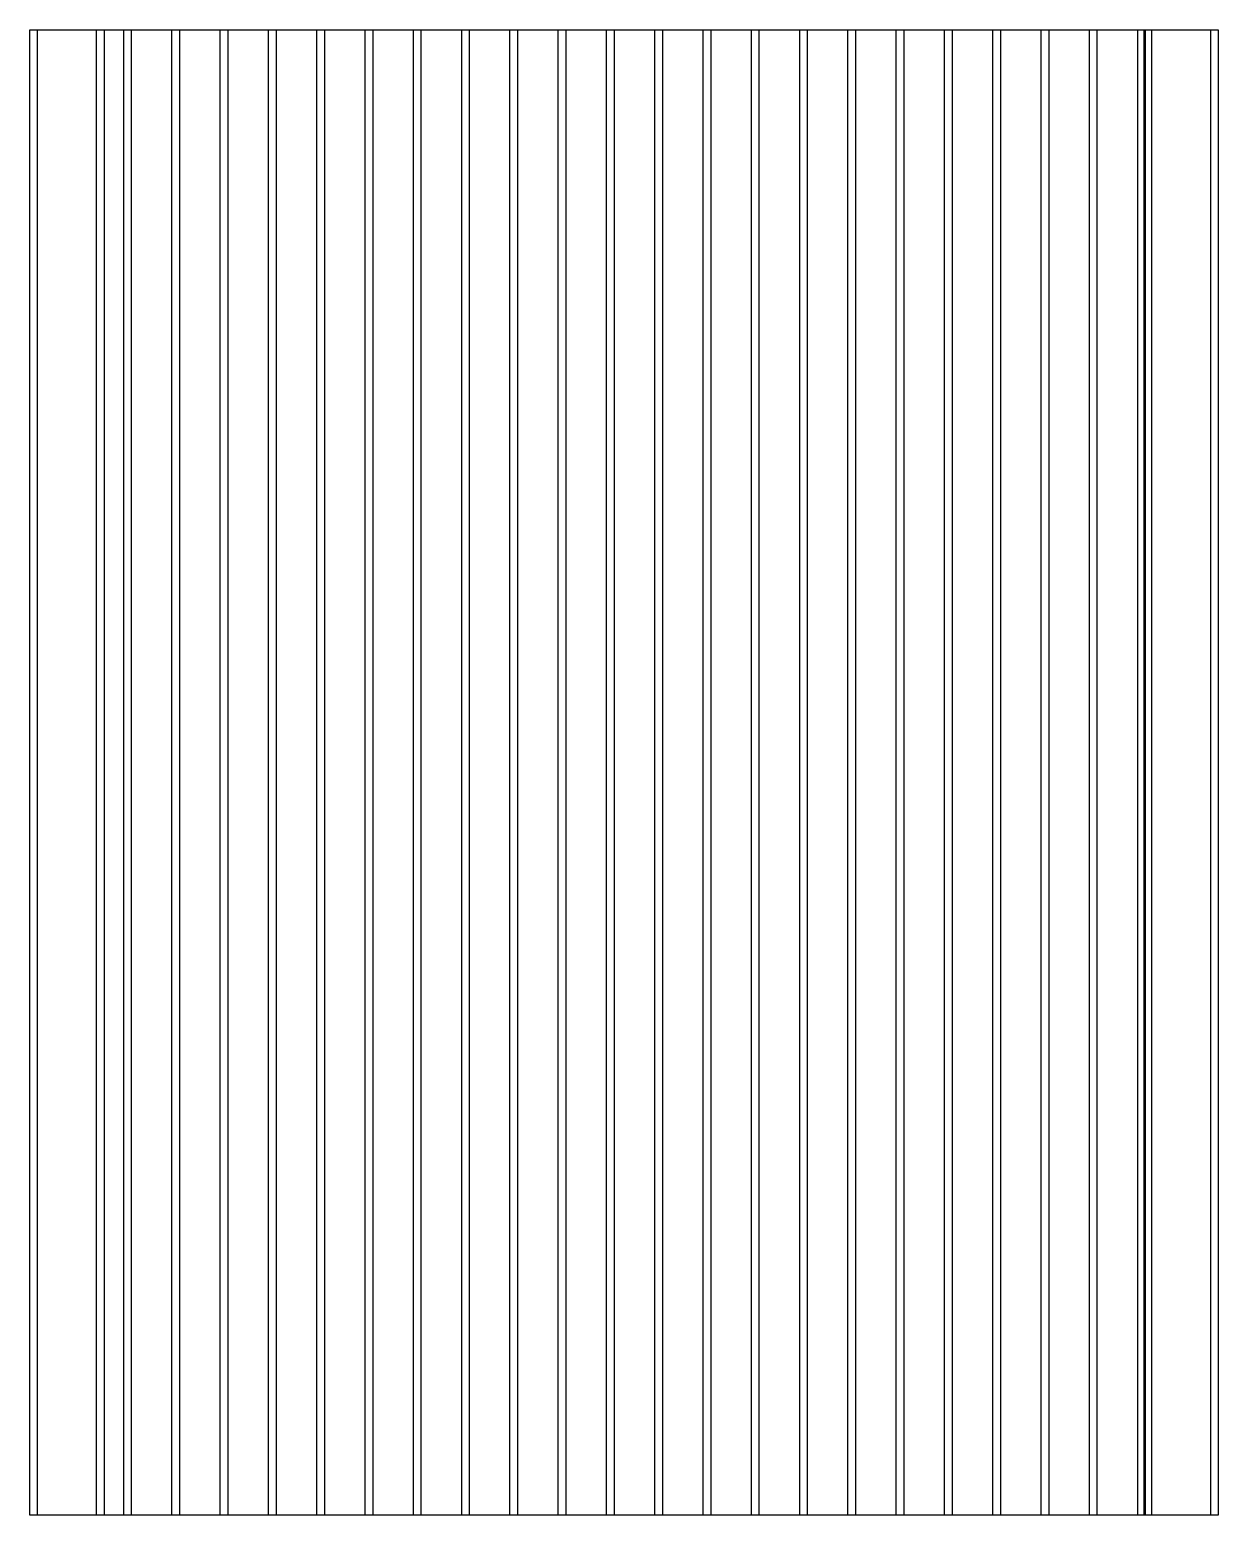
# Model space of a CAD drawing. Header units: millimetres. Extents: x 652937 to 1670132, y 1473552 to 2851037.
# Drawn here: x 746359 to 747959, y 1540727 to 1542727 of the extents above; entities that cross this region are included whole.
import ezdxf

# ---------------------------------------------------------------- set-up
doc = ezdxf.new("R2010")
doc.units = ezdxf.units.MM
for name, color, linetype in [('010 - ASPG_EXTR_MAIN_COLOR_2', 2, 'Continuous'), ('010 - ASPG_EXTR_WIPEOUT_', 250, 'Continuous'), ('010 - ASPG_FRAMING_MAIN_COLOR_1', 3, 'Continuous'), ('010 - ASPG_FRAMING_SUB_COLOR_2', 1, 'Continuous')]:
    doc.layers.add(name, color=color, linetype=linetype)

# ---------------------------------------------------------------- blocks, each defined once
blk = doc.blocks.new('*U6685')
blk.add_wipeout([(50, 0), (1450, 0), (1450, 2000), (50, 2000)]).dxf.layer = '010 - ASPG_EXTR_WIPEOUT_'
at = {"layer": '010 - ASPG_EXTR_MAIN_COLOR_2'}
for points in [[(113.3, 0), (123.5, 0), (123.5, 2000), (113.3, 2000)], [(178.3, 0), (188.5, 0), (188.5, 2000), (178.3, 2000)], [(243.3, 0), (253.5, 0), (253.5, 2000), (243.3, 2000)], [(308.3, 0), (318.5, 0), (318.5, 2000), (308.3, 2000)], [(373.3, 0), (383.5, 0), (383.5, 2000), (373.3, 2000)], [(438.3, 0), (448.5, 0), (448.5, 2000), (438.3, 2000)], [(503.3, 0), (513.5, 0), (513.5, 2000), (503.3, 2000)], [(568.3, 0), (578.5, 0), (578.5, 2000), (568.3, 2000)], [(633.3, 0), (643.5, 0), (643.5, 2000), (633.3, 2000)], [(698.3, 0), (708.5, 0), (708.5, 2000), (698.3, 2000)], [(763.3, 0), (773.5, 0), (773.5, 2000), (763.3, 2000)], [(828.3, 0), (838.5, 0), (838.5, 2000), (828.3, 2000)], [(893.3, 0), (903.5, 0), (903.5, 2000), (893.3, 2000)], [(958.3, 0), (968.5, 0), (968.5, 2000), (958.3, 2000)], [(1023.3, 0), (1033.5, 0), (1033.5, 2000), (1023.3, 2000)], [(1088.3, 0), (1098.5, 0), (1098.5, 2000), (1088.3, 2000)], [(1153.3, 0), (1163.5, 0), (1163.5, 2000), (1153.3, 2000)], [(1218.3, 0), (1228.5, 0), (1228.5, 2000), (1218.3, 2000)], [(1283.3, 0), (1293.5, 0), (1293.5, 2000), (1283.3, 2000)], [(1348.3, 0), (1358.5, 0), (1358.5, 2000), (1348.3, 2000)], [(1413.3, 0), (1423.5, 0), (1423.5, 2000), (1413.3, 2000)]]:
    blk.add_lwpolyline(points, close=True, dxfattribs=at)
at = {"layer": '010 - ASPG_FRAMING_SUB_COLOR_2'}
blk.add_lwpolyline([(50, 0), (1450, 0), (1450, 2000), (50, 2000)], close=True, dxfattribs=at)
for points in [[(-50, 0), (50, 0), (50, 2000), (-50, 2000)], [(1450, 0), (1550, 0), (1550, 2000), (1450, 2000)]]:
    blk.add_wipeout(points).dxf.layer = '010 - ASPG_EXTR_WIPEOUT_'
at = {"layer": '010 - ASPG_EXTR_MAIN_COLOR_2'}
blk.add_lwpolyline([(48.3, 0), (58.5, 0), (58.5, 2000), (48.3, 2000)], close=True, dxfattribs=at)
at = {"layer": '010 - ASPG_FRAMING_MAIN_COLOR_1'}
for points in [[(-50, 0), (-40, 0), (-40, 2000), (-50, 2000)], [(40, 0), (50, 0), (50, 2000), (40, 2000)], [(1450, 0), (1460, 0), (1460, 2000), (1450, 2000)], [(1540, 0), (1550, 0), (1550, 2000), (1540, 2000)]]:
    blk.add_lwpolyline(points, close=True, dxfattribs=at)
at = {"layer": '010 - ASPG_FRAMING_SUB_COLOR_2'}
for points in [[(-50, 0), (50, 0), (50, 2000), (-50, 2000)], [(1450, 0), (1550, 0), (1550, 2000), (1450, 2000)]]:
    blk.add_lwpolyline(points, close=True, dxfattribs=at)

msp = doc.modelspace()

# ---------------------------------------------------------------- block references
at = {"xscale": -1}
msp.add_blockref('*U6685', (747908.5226, 1540727.4203), dxfattribs=at)

doc.saveas('drawing.dxf')
